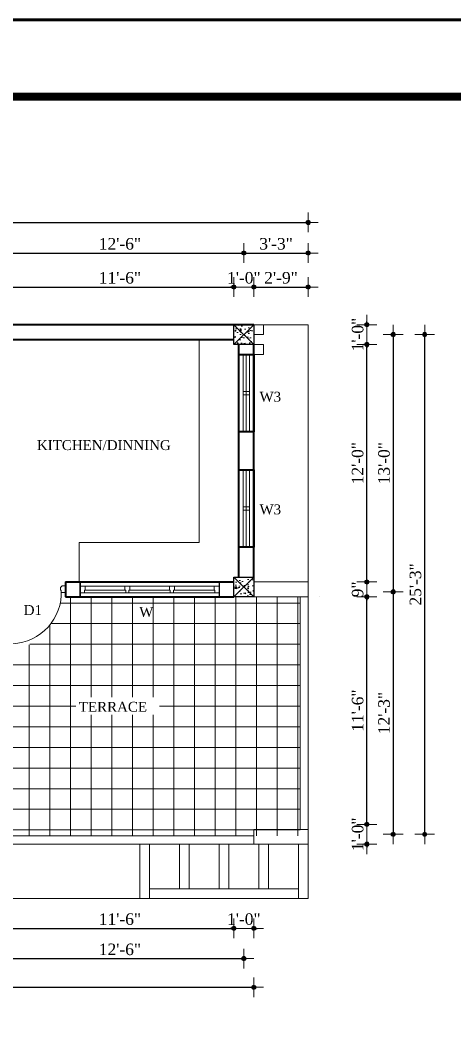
# Model space of a CAD drawing. Header units: inches. Extents: x 897 to 49934, y -34925 to -18564.
# Drawn here: x 18428 to 18690, y -23953 to -23348 of the extents above; entities that cross this region are included whole.
import ezdxf

# ---------------------------------------------------------------- set-up
doc = ezdxf.new("R2010")
doc.units = ezdxf.units.IN
doc.header["$LTSCALE"] = 35
doc.header["$MEASUREMENT"] = 0
doc.header["$PDMODE"] = 34
for name, color, linetype, lineweight in [('SES- Door&Window', 21, 'Continuous', 15), ('SES-DIMENSION', 142, 'Continuous', 13), ('SES-Furniture', 45, 'Continuous', 5), ('SES-HACTH', 8, 'Continuous', 13), ('SES-REBARS', 1, 'Continuous', 40), ('SES-SHEETS', 7, 'Continuous', 60), ('SES-Staircase', 134, 'Continuous', 13), ('SES-TEXT', 3, 'Continuous', 20), ('SES-Wall Plan', 6, 'Continuous', 30)]:
    doc.layers.add(name, color=color, linetype=linetype, lineweight=lineweight)
doc.styles.add('7 INCH', font='times.ttf', dxfattribs={"height": 7})
doc.styles.add('SES-ARAIL', font='times.ttf', dxfattribs={"height": 6})
doc.dimstyles.new('7 INCH', dxfattribs={"dimscale": 0, "dimtxt": 7, "dimasz": 1, "dimexe": 2, "dimexo": 9, "dimgap": 2, "dimtad": 1, "dimdec": 0, "dimzin": 3, "dimdsep": 46, "dimlunit": 4, "dimtxsty": '7 INCH', "dimblk": 'DIM', "dimcen": 3, "dimdle": 3, "dimse1": 1, "dimse2": 1, "dimclrd": 256, "dimclre": 256, "dimclrt": 7, "dimadec": 1, "dimazin": 2, "dimtfac": 1, "dimtdec": 0, "dimtix": 1, "dimtofl": 0, "dimtmove": 2, "dimatfit": 3, "dimldrblk": 'ARW', "dimfxl": 2, "dimfrac": 2, "dimtolj": 2, "dimtzin": 0, "dimarcsym": 0})

# ---------------------------------------------------------------- blocks, each defined once
blk = doc.blocks.new('c11')
at = {"layer": 'SES-HACTH', "linetype": 'ByBlock'}
h = blk.add_hatch(dxfattribs=at)
h.set_pattern_fill('AR-CONC', color=256)
h.set_pattern_definition([(50, (-20422.33, 19414.4167), (7.1726018, -0.6275213), [0.75, -8.25]), (355, (-20422.33, 19414.417), (-1.3875133, 7.5219213), [0.6, -6.6]), (100.451444, (-20421.732, 19414.3644), (5.7850885, 6.8943999), [0.637402, -7.0114211]), (46.1842, (-20422.33, 19416.417), (10.6724133, -1.6551928), [1.125, -12.375]), (96.635635, (-20421.441, 19416.279), (9.3466195, 9.741186), [0.9561034, -10.5171376]), (351.184164, (-20422.33, 19416.417), (9.3466195, 9.741186), [0.9, -9.9]), (21, (-20421.33, 19415.9167), (5.9690705, -4.0261889), [0.75, -8.25]), (326, (-20421.33, 19415.917), (2.4331533, 7.2515005), [0.6, -6.6]), (71.451445, (-20420.8325, 19415.581), (8.4022238, 3.2253115), [0.6374019, -7.0114211]), (37.5, (-20422.33, 19414.4167), (0.12159855, 3.32893854), [0, -6.52, 0, -6.7, 0, -6.625]), (7.5, (-20422.33, 19414.4167), (2.63069537, 3.9441171), [0, -3.82, 0, -6.37, 0, -2.525]), (327.5, (-20424.56, 19414.4167), (5.33822436, -0.22554872), [0, -2.5, 0, -7.8, 0, -10.35]), (317.5, (-20425.56, 19414.4167), (5.8318617, 1.0010498), [0, -3.25, 0, -5.18, 0, -7.35])])
h.paths.add_polyline_path([(-6, 6), (-6, -6), (6, -6), (6, 6)])
for p, q in [((-6, 6), (6, -6)), ((6, 6), (-6, -6))]:
    blk.add_line(p, q, dxfattribs=at)
at = {"layer": 'SES-Wall Plan', "linetype": 'ByBlock'}
blk.add_lwpolyline([(-6, 6), (6, 6), (6, -6), (-6, -6)], close=True, dxfattribs=at)
blk = doc.blocks.new('DIM')
at = {"layer": 'SES-DIMENSION'}
h = blk.add_hatch(color=256, dxfattribs=at)
h.paths.add_polyline_path([(0, 1.28), (0, 0), (1.28, 0, 0.414214)])
h.paths.add_polyline_path([(1.28, 0), (0, 0), (0, -1.28, 0.414214)])
h.paths.add_polyline_path([(0, 0), (-1.28, 0, 0.414214), (0, -1.28)])
h.paths.add_polyline_path([(0, 1.28, 0.414214), (-1.28, 0), (0, 0)])
for p, q in [((-6, 0), (6, 0)), ((0, 6), (0, -6))]:
    blk.add_line(p, q, dxfattribs=at)
blk.add_circle((0, 0), 1.28, dxfattribs=at)
blk = doc.blocks.new('*D721')
at = {"layer": 'Defpoints', "color": 0, "linetype": 'ByBlock', "transparency": 16777216}
for p in [(18419.19, -23847.83), (18557.19, -23847.83), (18557.19, -23898.83)]:
    blk.add_point(p, dxfattribs=at)
at = {"layer": 'SES-DIMENSION', "linetype": 'ByBlock', "lineweight": -2, "transparency": 16777216}
blk.add_line((18420.19, -23898.83), (18556.19, -23898.83), dxfattribs=at)
at = {"layer": 'SES-DIMENSION', "linetype": 'ByBlock', "lineweight": -2, "transparency": 16777216, "rotation": 180}
blk.add_blockref('DIM', (18419.19, -23898.83), dxfattribs=at)
at = {"layer": 'SES-DIMENSION', "linetype": 'ByBlock', "lineweight": -2, "transparency": 16777216}
blk.add_blockref('DIM', (18557.19, -23898.83), dxfattribs=at)
at = {"layer": 'SES-DIMENSION', "color": 7, "linetype": 'ByBlock', "transparency": 16777216, "insert": (18488.19, -23893.27), "char_height": 7, "attachment_point": 5, "style": '7 INCH'}
blk.add_mtext('\\A2;11\'-6"', dxfattribs=at)
blk = doc.blocks.new('ARW')
at = {"layer": 'SES-DIMENSION'}
blk.add_lwpolyline([(10, 0, 0, 6, 0), (0, 0, 0, 0, 0), (10, 0, 0, 0, 0)], format="xyseb", dxfattribs=at)
blk = doc.blocks.new('*D722')
at = {"layer": 'Defpoints', "color": 0, "linetype": 'ByBlock', "transparency": 16777216}
for p in [(18557.19, -23847.83), (18569.19, -23847.83), (18569.19, -23898.83)]:
    blk.add_point(p, dxfattribs=at)
at = {"layer": 'SES-DIMENSION', "linetype": 'ByBlock', "lineweight": -2, "transparency": 16777216}
for p, q in [((18556.19, -23898.83), (18555.19, -23898.83)), ((18570.19, -23898.83), (18571.19, -23898.83))]:
    blk.add_line(p, q, dxfattribs=at)
blk.add_blockref('DIM', (18557.19, -23898.83), dxfattribs=at)
at = {"layer": 'SES-DIMENSION', "linetype": 'ByBlock', "lineweight": -2, "transparency": 16777216, "rotation": 180}
blk.add_blockref('DIM', (18569.19, -23898.83), dxfattribs=at)
at = {"layer": 'SES-DIMENSION', "color": 7, "linetype": 'ByBlock', "transparency": 16777216, "insert": (18563.19, -23893.27), "char_height": 7, "attachment_point": 5, "style": '7 INCH'}
blk.add_mtext('\\A2;1\'-0"', dxfattribs=at)
blk = doc.blocks.new('*D725')
at = {"layer": 'Defpoints', "color": 0, "linetype": 'ByBlock', "transparency": 16777216}
for p in [(18413.19, -23847.83), (18563.19, -23847.83), (18563.19, -23917.16)]:
    blk.add_point(p, dxfattribs=at)
at = {"layer": 'SES-DIMENSION', "linetype": 'ByBlock', "lineweight": -2, "transparency": 16777216}
blk.add_line((18414.19, -23917.16), (18562.19, -23917.16), dxfattribs=at)
at = {"layer": 'SES-DIMENSION', "linetype": 'ByBlock', "lineweight": -2, "transparency": 16777216, "rotation": 180}
blk.add_blockref('DIM', (18413.19, -23917.16), dxfattribs=at)
at = {"layer": 'SES-DIMENSION', "linetype": 'ByBlock', "lineweight": -2, "transparency": 16777216}
blk.add_blockref('DIM', (18563.19, -23917.16), dxfattribs=at)
at = {"layer": 'SES-DIMENSION', "color": 7, "linetype": 'ByBlock', "transparency": 16777216, "insert": (18488.19, -23911.6), "char_height": 7, "attachment_point": 5, "style": '7 INCH'}
blk.add_mtext('\\A2;12\'-6"', dxfattribs=at)
blk = doc.blocks.new('*D726')
at = {"layer": 'Defpoints', "color": 0, "linetype": 'ByBlock', "transparency": 16777216}
for p in [(18119.19, -23847.83), (18569.19, -23847.83), (18569.19, -23934.54)]:
    blk.add_point(p, dxfattribs=at)
at = {"layer": 'SES-DIMENSION', "linetype": 'ByBlock', "lineweight": -2, "transparency": 16777216}
blk.add_line((18120.19, -23934.54), (18568.19, -23934.54), dxfattribs=at)
at = {"layer": 'SES-DIMENSION', "linetype": 'ByBlock', "lineweight": -2, "transparency": 16777216, "rotation": 180}
blk.add_blockref('DIM', (18119.19, -23934.54), dxfattribs=at)
at = {"layer": 'SES-DIMENSION', "linetype": 'ByBlock', "lineweight": -2, "transparency": 16777216}
blk.add_blockref('DIM', (18569.19, -23934.54), dxfattribs=at)
at = {"layer": 'SES-DIMENSION', "color": 7, "linetype": 'ByBlock', "transparency": 16777216, "insert": (18344.19, -23928.97), "char_height": 7, "attachment_point": 5, "style": '7 INCH'}
blk.add_mtext('\\A2;37\'-6"', dxfattribs=at)
blk = doc.blocks.new('*D740')
at = {"layer": 'Defpoints', "color": 0, "linetype": 'ByBlock', "transparency": 16777216}
for p in [(18557.19, -23510.23), (18419.19, -23533.05), (18557.19, -23533.05)]:
    blk.add_point(p, dxfattribs=at)
at = {"layer": 'SES-DIMENSION', "linetype": 'ByBlock', "lineweight": -2, "transparency": 16777216}
blk.add_line((18420.19, -23510.23), (18556.19, -23510.23), dxfattribs=at)
at = {"layer": 'SES-DIMENSION', "linetype": 'ByBlock', "lineweight": -2, "transparency": 16777216, "rotation": 180}
blk.add_blockref('DIM', (18419.19, -23510.23), dxfattribs=at)
at = {"layer": 'SES-DIMENSION', "linetype": 'ByBlock', "lineweight": -2, "transparency": 16777216}
blk.add_blockref('DIM', (18557.19, -23510.23), dxfattribs=at)
at = {"layer": 'SES-DIMENSION', "color": 7, "linetype": 'ByBlock', "transparency": 16777216, "insert": (18488.19, -23504.67), "char_height": 7, "attachment_point": 5, "style": '7 INCH'}
blk.add_mtext('\\A2;11\'-6"', dxfattribs=at)
blk = doc.blocks.new('*D741')
at = {"layer": 'Defpoints', "color": 0, "linetype": 'ByBlock', "transparency": 16777216}
for p in [(18569.19, -23510.23), (18557.19, -23533.05), (18569.19, -23533.05)]:
    blk.add_point(p, dxfattribs=at)
at = {"layer": 'SES-DIMENSION', "linetype": 'ByBlock', "lineweight": -2, "transparency": 16777216}
for p, q in [((18556.19, -23510.23), (18555.19, -23510.23)), ((18570.19, -23510.23), (18571.19, -23510.23))]:
    blk.add_line(p, q, dxfattribs=at)
blk.add_blockref('DIM', (18557.19, -23510.23), dxfattribs=at)
at = {"layer": 'SES-DIMENSION', "linetype": 'ByBlock', "lineweight": -2, "transparency": 16777216, "rotation": 180}
blk.add_blockref('DIM', (18569.19, -23510.23), dxfattribs=at)
at = {"layer": 'SES-DIMENSION', "color": 7, "linetype": 'ByBlock', "transparency": 16777216, "insert": (18563.19, -23504.67), "char_height": 7, "attachment_point": 5, "style": '7 INCH'}
blk.add_mtext('\\A2;1\'-0"', dxfattribs=at)
blk = doc.blocks.new('*D744')
at = {"layer": 'Defpoints', "color": 0, "linetype": 'ByBlock', "transparency": 16777216}
for p in [(18563.19, -23489.64), (18413.19, -23533.05), (18563.19, -23533.05)]:
    blk.add_point(p, dxfattribs=at)
at = {"layer": 'SES-DIMENSION', "linetype": 'ByBlock', "lineweight": -2, "transparency": 16777216}
blk.add_line((18414.19, -23489.64), (18562.19, -23489.64), dxfattribs=at)
at = {"layer": 'SES-DIMENSION', "linetype": 'ByBlock', "lineweight": -2, "transparency": 16777216, "rotation": 180}
blk.add_blockref('DIM', (18413.19, -23489.64), dxfattribs=at)
at = {"layer": 'SES-DIMENSION', "linetype": 'ByBlock', "lineweight": -2, "transparency": 16777216}
blk.add_blockref('DIM', (18563.19, -23489.64), dxfattribs=at)
at = {"layer": 'SES-DIMENSION', "color": 7, "linetype": 'ByBlock', "transparency": 16777216, "insert": (18488.19, -23484.08), "char_height": 7, "attachment_point": 5, "style": '7 INCH'}
blk.add_mtext('\\A2;12\'-6"', dxfattribs=at)
blk = doc.blocks.new('*D745')
at = {"layer": 'Defpoints', "color": 0, "linetype": 'ByBlock', "transparency": 16777216}
for p in [(18602.19, -23471.08), (18119.19, -23533.05), (18602.19, -23533.05)]:
    blk.add_point(p, dxfattribs=at)
at = {"layer": 'SES-DIMENSION', "linetype": 'ByBlock', "lineweight": -2, "transparency": 16777216}
blk.add_line((18120.19, -23471.08), (18601.19, -23471.08), dxfattribs=at)
at = {"layer": 'SES-DIMENSION', "linetype": 'ByBlock', "lineweight": -2, "transparency": 16777216, "rotation": 180}
blk.add_blockref('DIM', (18119.19, -23471.08), dxfattribs=at)
at = {"layer": 'SES-DIMENSION', "linetype": 'ByBlock', "lineweight": -2, "transparency": 16777216}
blk.add_blockref('DIM', (18602.19, -23471.08), dxfattribs=at)
at = {"layer": 'SES-DIMENSION', "color": 7, "linetype": 'ByBlock', "transparency": 16777216, "insert": (18360.69, -23465.51), "char_height": 7, "attachment_point": 5, "style": '7 INCH'}
blk.add_mtext('\\A2;40\'-3"', dxfattribs=at)
blk = doc.blocks.new('*D746')
at = {"layer": 'Defpoints', "color": 0, "linetype": 'ByBlock', "transparency": 16777216}
for p in [(18569.19, -23835.83), (18637.65, -23835.83), (18569.19, -23847.83)]:
    blk.add_point(p, dxfattribs=at)
at = {"layer": 'SES-DIMENSION', "linetype": 'ByBlock', "lineweight": -2, "transparency": 16777216}
for p, q in [((18637.65, -23834.83), (18637.65, -23833.83)), ((18637.65, -23848.83), (18637.65, -23849.83))]:
    blk.add_line(p, q, dxfattribs=at)
for p, rotation in [((18637.65, -23835.83), 270), ((18637.65, -23847.83), 90)]:
    blk.add_blockref('DIM', p, dxfattribs=dict(at, rotation=rotation))
at = {"layer": 'SES-DIMENSION', "color": 7, "linetype": 'ByBlock', "transparency": 16777216, "insert": (18632.09, -23841.83), "char_height": 7, "attachment_point": 5, "rotation": 90, "style": '7 INCH'}
blk.add_mtext('\\A2;1\'-0"', dxfattribs=at)
blk = doc.blocks.new('*D747')
at = {"layer": 'Defpoints', "color": 0, "linetype": 'ByBlock', "transparency": 16777216}
for p in [(18569.19, -23697.94), (18637.65, -23697.94), (18569.19, -23835.83)]:
    blk.add_point(p, dxfattribs=at)
at = {"layer": 'SES-DIMENSION', "linetype": 'ByBlock', "lineweight": -2, "transparency": 16777216}
blk.add_line((18637.65, -23834.83), (18637.65, -23698.94), dxfattribs=at)
for p, rotation in [((18637.65, -23697.94), 90), ((18637.65, -23835.83), 270)]:
    blk.add_blockref('DIM', p, dxfattribs=dict(at, rotation=rotation))
at = {"layer": 'SES-DIMENSION', "color": 7, "linetype": 'ByBlock', "transparency": 16777216, "insert": (18632.09, -23766.89), "char_height": 7, "attachment_point": 5, "rotation": 90, "style": '7 INCH'}
blk.add_mtext('\\A2;11\'-6"', dxfattribs=at)
blk = doc.blocks.new('*D748')
at = {"layer": 'Defpoints', "color": 0, "linetype": 'ByBlock', "transparency": 16777216}
for p in [(18569.19, -23688.94), (18637.65, -23688.94), (18569.19, -23697.94)]:
    blk.add_point(p, dxfattribs=at)
at = {"layer": 'SES-DIMENSION', "linetype": 'ByBlock', "lineweight": -2, "transparency": 16777216}
for p, q in [((18637.65, -23687.94), (18637.65, -23686.94)), ((18637.65, -23698.94), (18637.65, -23699.94))]:
    blk.add_line(p, q, dxfattribs=at)
for p, rotation in [((18637.65, -23688.94), 270), ((18637.65, -23697.94), 90)]:
    blk.add_blockref('DIM', p, dxfattribs=dict(at, rotation=rotation))
at = {"layer": 'SES-DIMENSION', "color": 7, "linetype": 'ByBlock', "transparency": 16777216, "insert": (18632.08, -23693.44), "char_height": 7, "attachment_point": 5, "rotation": 90, "style": '7 INCH'}
blk.add_mtext('\\A2;9"', dxfattribs=at)
blk = doc.blocks.new('*D749')
at = {"layer": 'Defpoints', "color": 0, "linetype": 'ByBlock', "transparency": 16777216}
for p in [(18569.19, -23545.05), (18637.65, -23545.05), (18569.19, -23688.94)]:
    blk.add_point(p, dxfattribs=at)
at = {"layer": 'SES-DIMENSION', "linetype": 'ByBlock', "lineweight": -2, "transparency": 16777216}
blk.add_line((18637.65, -23687.94), (18637.65, -23546.05), dxfattribs=at)
for p, rotation in [((18637.65, -23545.05), 90), ((18637.65, -23688.94), 270)]:
    blk.add_blockref('DIM', p, dxfattribs=dict(at, rotation=rotation))
at = {"layer": 'SES-DIMENSION', "color": 7, "linetype": 'ByBlock', "transparency": 16777216, "insert": (18632.09, -23616.99), "char_height": 7, "attachment_point": 5, "rotation": 90, "style": '7 INCH'}
blk.add_mtext('\\A2;12\'-0"', dxfattribs=at)
blk = doc.blocks.new('*D750')
at = {"layer": 'Defpoints', "color": 0, "linetype": 'ByBlock', "transparency": 16777216}
for p in [(18569.19, -23533.05), (18637.65, -23533.05), (18569.19, -23545.05)]:
    blk.add_point(p, dxfattribs=at)
at = {"layer": 'SES-DIMENSION', "linetype": 'ByBlock', "lineweight": -2, "transparency": 16777216}
for p, q in [((18637.65, -23532.05), (18637.65, -23531.05)), ((18637.65, -23546.05), (18637.65, -23547.05))]:
    blk.add_line(p, q, dxfattribs=at)
for p, rotation in [((18637.65, -23533.05), 270), ((18637.65, -23545.05), 90)]:
    blk.add_blockref('DIM', p, dxfattribs=dict(at, rotation=rotation))
at = {"layer": 'SES-DIMENSION', "color": 7, "linetype": 'ByBlock', "transparency": 16777216, "insert": (18632.09, -23539.05), "char_height": 7, "attachment_point": 5, "rotation": 90, "style": '7 INCH'}
blk.add_mtext('\\A2;1\'-0"', dxfattribs=at)
blk = doc.blocks.new('*D751')
at = {"layer": 'Defpoints', "color": 0, "linetype": 'ByBlock', "transparency": 16777216}
for p in [(18569.19, -23539.05), (18569.19, -23694.94), (18653.61, -23694.94)]:
    blk.add_point(p, dxfattribs=at)
at = {"layer": 'SES-DIMENSION', "linetype": 'ByBlock', "lineweight": -2, "transparency": 16777216}
blk.add_line((18653.61, -23540.05), (18653.61, -23693.94), dxfattribs=at)
for p, rotation in [((18653.61, -23539.05), 90), ((18653.61, -23694.94), 270)]:
    blk.add_blockref('DIM', p, dxfattribs=dict(at, rotation=rotation))
at = {"layer": 'SES-DIMENSION', "color": 7, "linetype": 'ByBlock', "transparency": 16777216, "insert": (18648.05, -23616.99), "char_height": 7, "attachment_point": 5, "rotation": 90, "style": '7 INCH'}
blk.add_mtext('\\A2;13\'-0"', dxfattribs=at)
blk = doc.blocks.new('*D752')
at = {"layer": 'Defpoints', "color": 0, "linetype": 'ByBlock', "transparency": 16777216}
for p in [(18569.19, -23694.94), (18569.19, -23841.83), (18653.61, -23841.83)]:
    blk.add_point(p, dxfattribs=at)
at = {"layer": 'SES-DIMENSION', "linetype": 'ByBlock', "lineweight": -2, "transparency": 16777216}
blk.add_line((18653.61, -23695.94), (18653.61, -23840.83), dxfattribs=at)
for p, rotation in [((18653.61, -23694.94), 90), ((18653.61, -23841.83), 270)]:
    blk.add_blockref('DIM', p, dxfattribs=dict(at, rotation=rotation))
at = {"layer": 'SES-DIMENSION', "color": 7, "linetype": 'ByBlock', "transparency": 16777216, "insert": (18648.05, -23768.39), "char_height": 7, "attachment_point": 5, "rotation": 90, "style": '7 INCH'}
blk.add_mtext('\\A2;12\'-3"', dxfattribs=at)
blk = doc.blocks.new('*D753')
at = {"layer": 'Defpoints', "color": 0, "linetype": 'ByBlock', "transparency": 16777216}
for p in [(18569.19, -23539.05), (18672.63, -23539.05), (18569.19, -23841.83)]:
    blk.add_point(p, dxfattribs=at)
at = {"layer": 'SES-DIMENSION', "linetype": 'ByBlock', "lineweight": -2, "transparency": 16777216}
blk.add_line((18672.63, -23840.83), (18672.63, -23540.05), dxfattribs=at)
for p, rotation in [((18672.63, -23539.05), 90), ((18672.63, -23841.83), 270)]:
    blk.add_blockref('DIM', p, dxfattribs=dict(at, rotation=rotation))
at = {"layer": 'SES-DIMENSION', "color": 7, "linetype": 'ByBlock', "transparency": 16777216, "insert": (18667.07, -23690.44), "char_height": 7, "attachment_point": 5, "rotation": 90, "style": '7 INCH'}
blk.add_mtext('\\A2;25\'-3"', dxfattribs=at)
blk = doc.blocks.new('6H')
at = {"layer": 'SES- Door&Window'}
for p, q in [((-78, -2.5), (-75.5, -2.5)), ((-75.5, -2.5), (3.5, -2.5)), ((-75.5, -2.5), (-75.5, -4)), ((-75.5, -4), (-75, -4)), ((-50.5, -4), (-75.5, -4)), ((-75, -4), (-75, -6.5)), ((-51, -4), (-51, -6.5)), ((-50.5, -2.5), (-50.5, -4)), ((-48.5, -2.5), (-48.5, -4)), ((-48.5, -4), (-48, -4)), ((-23.5, -4), (-48.5, -4)), ((-48, -4), (-48, -6.5)), ((-24, -4), (-24, -6.5)), ((-23.5, -4), (-24, -4)), ((-23.5, -2.5), (-23.5, -4)), ((-21.5, -2.5), (-21.5, -4)), ((3, -4), (-21.5, -4)), ((-21, -4), (-21, -6.5)), ((3, -4), (3, -6.5)), ((3.5, -4), (3, -4)), ((6, -2.5), (3.5, -2.5)), ((3.5, -2.5), (3.5, -4)), ((-78, -6.5), (-75, -6.5)), ((3, -6.5), (-75, -6.5)), ((6, -6.5), (3, -6.5))]:
    blk.add_line(p, q, dxfattribs=at)
at = {"layer": 'SES-Wall Plan'}
for p, q in [((-78, -9), (-78, 0)), ((-78, -9), (-78, 0)), ((6, -9), (6, 0))]:
    blk.add_line(p, q, dxfattribs=at)
blk.add_lwpolyline([(6, 0), (-78, 0), (-78, -9), (6, -9)], close=True, dxfattribs=at)
blk = doc.blocks.new('*D760')
at = {"layer": 'Defpoints', "color": 0, "linetype": 'ByBlock', "transparency": 16777216}
for p in [(18602.19, -23510.23), (18569.19, -23533.05), (18602.19, -23533.05)]:
    blk.add_point(p, dxfattribs=at)
at = {"layer": 'SES-DIMENSION', "linetype": 'ByBlock', "lineweight": -2, "transparency": 16777216}
blk.add_line((18570.19, -23510.23), (18601.19, -23510.23), dxfattribs=at)
at = {"layer": 'SES-DIMENSION', "linetype": 'ByBlock', "lineweight": -2, "transparency": 16777216, "rotation": 180}
blk.add_blockref('DIM', (18569.19, -23510.23), dxfattribs=at)
at = {"layer": 'SES-DIMENSION', "linetype": 'ByBlock', "lineweight": -2, "transparency": 16777216}
blk.add_blockref('DIM', (18602.19, -23510.23), dxfattribs=at)
at = {"layer": 'SES-DIMENSION', "color": 7, "linetype": 'ByBlock', "transparency": 16777216, "insert": (18585.69, -23504.66), "char_height": 7, "attachment_point": 5, "style": '7 INCH'}
blk.add_mtext('\\A2;2\'-9"', dxfattribs=at)
blk = doc.blocks.new('*D761')
at = {"layer": 'Defpoints', "color": 0, "linetype": 'ByBlock', "transparency": 16777216}
for p in [(18602.19, -23489.64), (18563.19, -23533.05), (18602.19, -23533.05)]:
    blk.add_point(p, dxfattribs=at)
at = {"layer": 'SES-DIMENSION', "linetype": 'ByBlock', "lineweight": -2, "transparency": 16777216}
blk.add_line((18564.19, -23489.64), (18601.19, -23489.64), dxfattribs=at)
at = {"layer": 'SES-DIMENSION', "linetype": 'ByBlock', "lineweight": -2, "transparency": 16777216, "rotation": 180}
blk.add_blockref('DIM', (18563.19, -23489.64), dxfattribs=at)
at = {"layer": 'SES-DIMENSION', "linetype": 'ByBlock', "lineweight": -2, "transparency": 16777216}
blk.add_blockref('DIM', (18602.19, -23489.64), dxfattribs=at)
at = {"layer": 'SES-DIMENSION', "color": 7, "linetype": 'ByBlock', "transparency": 16777216, "insert": (18582.69, -23484.08), "char_height": 7, "attachment_point": 5, "style": '7 INCH'}
blk.add_mtext('\\A2;3\'-3"', dxfattribs=at)
blk = doc.blocks.new('s1')
at = {"layer": 'SES-SHEETS', "color": 8}
blk.add_lwpolyline([(14202.23, -12888.64), (17370.23, -12888.64), (17370.23, -15126.64), (14202.23, -15126.64)], close=True, dxfattribs=at)
at = {"layer": 'SES-SHEETS'}
for points in [[(14295.23, -12933.64), (17325.23, -12933.64), (17325.23, -15081.64), (14295.23, -15081.64)], [(14296.23, -12934.64), (17324.23, -12934.64), (17324.23, -15080.64), (14296.23, -15080.64)], [(14297.23, -12935.64), (17323.23, -12935.64), (17323.23, -15079.64), (14297.23, -15079.64)], [(14298.23, -12936.64), (17322.23, -12936.64), (17322.23, -15078.64), (14298.23, -15078.64)]]:
    blk.add_lwpolyline(points, close=True, dxfattribs=at)
blk = doc.blocks.new('3ls')
at = {"layer": 'SES- Door&Window'}
for p, q in [((-36, -2.5), (-34, -2.5)), ((-34, -2.5), (-33, -3.5)), ((-33.5, -6.5), (-33.5, -5)), ((-33.5, -5), (-33, -5)), ((-33, -5), (-33, -3.5)), ((-2, -2.5), (-3, -3.5)), ((-3, -5), (-3, -3.5)), ((-2.5, -5), (-3, -5)), ((-2.5, -6.5), (-2.5, -5)), ((0, -2.5), (-2, -2.5)), ((-36, -6.5), (-33.5, -6.5)), ((0, -6.5), (-2.5, -6.5))]:
    blk.add_line(p, q, dxfattribs=at)
blk.add_lwpolyline([(-2.5, -6.5), (-2.5, -37.5), (-4, -37.5), (-4, -6.5)], close=True, dxfattribs=at)
blk.add_arc((-2.5, -6.5), 31.04, 177.22978, 267.22978, dxfattribs=at)
at = {"layer": 'SES-Wall Plan', "color": 6, "ltscale": 2}
for p, q in [((-36, -6.5), (-36, -1.5)), ((0, -6.5), (0, -1.5))]:
    blk.add_line(p, q, dxfattribs=at)

msp = doc.modelspace()

# ---------------------------------------------------------------- hatches: boundary and pattern name
at = {"layer": 'SES-HACTH'}
h = msp.add_hatch(dxfattribs=at)
h.set_pattern_fill('NET', color=251, scale=100)
h.set_pattern_definition([(0, (-2641.694, -2839.201), (0, 12.5), []), (90, (-2641.694, -2839.201), (-12.5, 8e-16), [])])
h.paths.add_polyline_path([(18461.52, -23769.53), (18512.19, -23769.53), (18512.19, -23758.8), (18461.52, -23758.8)], flags=16)
h.paths.add_polyline_path([(18423.19, -23700.44), (18423.19, -23697.94), (18417.19, -23697.94), (18417.19, -23700.44)])
edge = h.paths.add_edge_path()
edge.add_arc((18421.69, -23695.38), 31.04, 312.10913, 355.26126)
edge.add_line((18452.62, -23697.94), (18597.19, -23697.94))
edge.add_line((18597.19, -23697.94), (18597.19, -23842.83))
edge.add_line((18597.19, -23842.83), (18419.19, -23842.83))
edge.add_line((18419.19, -23842.83), (18419.19, -23835.83))
edge.add_line((18419.19, -23835.83), (18419.19, -23733.94))
edge.add_line((18419.19, -23733.94), (18417.19, -23733.94))
edge.add_line((18417.19, -23733.94), (18417.19, -23731.48))
edge.add_arc((18417.19, -23700.44), 31.04, 270, 324.64044)

# ---------------------------------------------------------------- linework, layer by layer
at = {"layer": 'SES-DIMENSION', "linetype": 'ByBlock'}
for p, q in [((18569.19, -23688.94), (18602.19, -23688.94)), ((18569.19, -23697.94), (18602.19, -23697.94)), ((18597.19, -23697.94), (18597.19, -23838.83)), ((18569.19, -23842.83), (18419.19, -23842.83)), ((18602.19, -23847.83), (18419.19, -23847.83)), ((18500.19, -23847.83), (18500.19, -23880.83)), ((18506.19, -23847.83), (18506.19, -23880.83)), ((18524.19, -23847.83), (18524.19, -23874.83)), ((18530.19, -23847.83), (18530.19, -23874.83)), ((18548.19, -23847.83), (18548.19, -23874.83)), ((18554.19, -23847.83), (18554.19, -23874.83)), ((18572.19, -23847.83), (18572.19, -23874.83)), ((18578.19, -23847.83), (18578.19, -23874.83)), ((18596.19, -23847.83), (18596.19, -23880.83))]:
    msp.add_line(p, q, dxfattribs=at)
for points in [[(18569.19, -23847.83), (18602.19, -23847.83), (18602.19, -23688.94)], [(18569.19, -23847.83), (18602.19, -23847.83), (18602.19, -23838.83), (18569.19, -23838.83)], [(18569.19, -23838.83), (18569.19, -23847.83)]]:
    msp.add_lwpolyline(points, dxfattribs=at)
at = {"layer": 'SES-Furniture', "linetype": 'ByBlock'}
for p, q in [((18566.69, -23573.53), (18562.69, -23573.53)), ((18566.69, -23575.53), (18562.69, -23575.53)), ((18566.69, -23643.46), (18562.69, -23643.46)), ((18566.69, -23645.46), (18562.69, -23645.46))]:
    msp.add_line(p, q, dxfattribs=at)
for points in [[(18463.51, -23688.94), (18463.51, -23664.94), (18536.19, -23664.94), (18536.19, -23542.05)], [(18562.69, -23551.05), (18562.69, -23598.01)], [(18564.69, -23551.05), (18564.69, -23598.01)], [(18566.69, -23551.05), (18566.69, -23598.01)], [(18562.69, -23620.98), (18562.69, -23667.94)], [(18564.69, -23620.98), (18564.69, -23667.94)], [(18566.69, -23620.98), (18566.69, -23667.94)]]:
    msp.add_lwpolyline(points, dxfattribs=at)
at = {"layer": 'SES-HACTH', "linetype": 'ByBlock'}
msp.add_lwpolyline([(18602.19, -23688.94), (18602.19, -23533.05), (18569.19, -23533.05)], dxfattribs=at)
for points in [[(18569.19, -23533.05), (18575.19, -23533.05), (18575.19, -23539.05), (18569.19, -23539.05)], [(18569.19, -23545.05), (18575.19, -23545.05), (18575.19, -23551.05), (18569.19, -23551.05)]]:
    msp.add_lwpolyline(points, close=True, dxfattribs=at)
at = {"layer": 'SES-REBARS', "color": 6, "linetype": 'ByBlock'}
for p, q in [((18560.19, -23685.94), (18560.19, -23545.05)), ((18569.19, -23685.94), (18569.19, -23545.05)), ((18455.19, -23688.94), (18557.19, -23688.94)), ((18455.19, -23697.94), (18557.19, -23697.94)), ((18609.19, -23697.94), (18609.19, -23697.94))]:
    msp.add_line(p, q, dxfattribs=at)
for points in [[(18569.19, -23533.05), (18119.19, -23533.05)], [(18419.19, -23542.05), (18557.19, -23542.05)], [(18455.19, -23688.94), (18455.19, -23697.94)]]:
    msp.add_lwpolyline(points, dxfattribs=at)
for points in [[(18560.19, -23551.05), (18569.19, -23551.05), (18569.19, -23598.01), (18560.19, -23598.01)], [(18560.19, -23620.98), (18569.19, -23620.98), (18569.19, -23667.94), (18560.19, -23667.94)]]:
    msp.add_lwpolyline(points, close=True, dxfattribs=at)
at = {"layer": 'SES-Staircase', "linetype": 'ByBlock'}
for points in [[(18602.19, -23847.83), (18602.19, -23880.83), (18407.19, -23880.83), (18407.19, -23847.83)], [(18596.19, -23847.83), (18596.19, -23874.83), (18506.19, -23874.83)]]:
    msp.add_lwpolyline(points, dxfattribs=at)

# ---------------------------------------------------------------- block references
at = {"layer": 'SES- Door&Window'}
msp.add_blockref('s1', (2334.54, -10459.76), dxfattribs=at)
at = {"layer": 'SES-HACTH', "ltscale": 2, "xscale": -1, "rotation": 180}
msp.add_blockref('6H', (18542.19, -23697.94), dxfattribs=at)
at = {"layer": 'SES-HACTH', "ltscale": 2, "xscale": -1}
msp.add_blockref('3ls', (18419.19, -23688.88), dxfattribs=at)
at = {"layer": 'SES-REBARS', "linetype": 'ByBlock'}
for p in [(18563.19, -23539.05), (18563.19, -23691.94)]:
    msp.add_blockref('c11', p, dxfattribs=at)

# ---------------------------------------------------------------- texts
at = {"layer": 'SES-TEXT', "ltscale": 2, "style": 'SES-ARAIL'}
for s, p in [('W3', (18572.69, -23579.7)), ('KITCHEN/DINNING', (18437.94, -23609.01)), ('W3', (18572.69, -23647.97)), ('W', (18499.89, -23710.08)), ('TERRACE', (18463.31, -23767.59))]:
    msp.add_text(s, height=6, dxfattribs=at).set_placement(p)
at = {"layer": 'SES-TEXT', "insert": (18441.04, -23708.97), "char_height": 6, "width": 44.2055, "attachment_point": 9, "style": 'SES-ARAIL'}
msp.add_mtext('D1', dxfattribs=at)

# ---------------------------------------------------------------- dimensions: what is measured, and where the dimension line sits
at = {"layer": 'SES-DIMENSION', "linetype": 'ByBlock'}
for base, p1, p2, picture, middle in [((18602.19, -23471.08), (18119.19, -23533.05), (18602.19, -23533.05), '*D745', (18360.69, -23465.51)), ((18563.19, -23489.64), (18413.19, -23533.05), (18563.19, -23533.05), '*D744', (18488.19, -23484.08)), ((18602.19, -23489.64), (18563.19, -23533.05), (18602.19, -23533.05), '*D761', (18582.69, -23484.08)), ((18557.19, -23510.23), (18419.19, -23533.05), (18557.19, -23533.05), '*D740', (18488.19, -23504.67)), ((18569.19, -23510.23), (18557.19, -23533.05), (18569.19, -23533.05), '*D741', (18563.19, -23504.67)), ((18602.19, -23510.23), (18569.19, -23533.05), (18602.19, -23533.05), '*D760', (18585.69, -23504.66)), ((18569.19, -23934.54), (18119.19, -23847.83), (18569.19, -23847.83), '*D726', (18344.19, -23928.97)), ((18563.19, -23917.16), (18413.19, -23847.83), (18563.19, -23847.83), '*D725', (18488.19, -23911.6)), ((18557.19, -23898.83), (18419.19, -23847.83), (18557.19, -23847.83), '*D721', (18488.19, -23893.27)), ((18569.19, -23898.83), (18557.19, -23847.83), (18569.19, -23847.83), '*D722', (18563.19, -23893.27))]:
    dim = msp.add_linear_dim(base=base, p1=p1, p2=p2, dimstyle='7 INCH', override={"dimscale": 1}, dxfattribs=at)
    dim.commit()
    dim.dimension.update_dxf_attribs({"geometry": picture, "text_midpoint": middle})
for base, p1, p2, picture, middle in [((18637.65, -23533.05), (18569.19, -23545.05), (18569.19, -23533.05), '*D750', (18632.09, -23539.05)), ((18653.61, -23694.94), (18569.19, -23539.05), (18569.19, -23694.94), '*D751', (18648.05, -23616.99)), ((18672.63, -23539.05), (18569.19, -23841.83), (18569.19, -23539.05), '*D753', (18667.07, -23690.44)), ((18637.65, -23545.05), (18569.19, -23688.94), (18569.19, -23545.05), '*D749', (18632.09, -23616.99)), ((18637.65, -23688.94), (18569.19, -23697.94), (18569.19, -23688.94), '*D748', (18632.08, -23693.44)), ((18653.61, -23841.83), (18569.19, -23694.94), (18569.19, -23841.83), '*D752', (18648.05, -23768.39)), ((18637.65, -23697.94), (18569.19, -23835.83), (18569.19, -23697.94), '*D747', (18632.09, -23766.89)), ((18637.65, -23835.83), (18569.19, -23847.83), (18569.19, -23835.83), '*D746', (18632.09, -23841.83))]:
    dim = msp.add_linear_dim(base=base, p1=p1, p2=p2, angle=90, dimstyle='7 INCH', override={"dimscale": 1}, dxfattribs=at)
    dim.commit()
    dim.dimension.update_dxf_attribs({"geometry": picture, "text_midpoint": middle})

doc.saveas('drawing.dxf')
